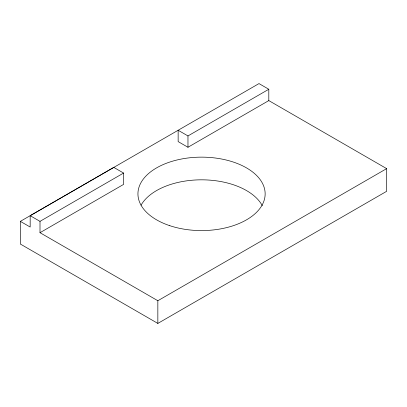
<?xml version="1.0" encoding="UTF-8"?>
<svg xmlns="http://www.w3.org/2000/svg" width="407" height="407" viewBox="0 0 407 407"><rect width="100%" height="100%" fill="white"/><g stroke="black" fill="none" stroke-linecap="round" stroke-linejoin="round"><path stroke-width="0.61" d="M386.65 168.63L157.845 300.732L40.003 232.697L123.591 184.407L123.591 173.061L113.782 167.394L30.184 215.69L30.169 227.025L20.35 221.362L20.36 244.047L157.845 323.412L386.65 191.31L386.65 168.63L268.808 100.595L187.968 147.268L178.144 141.6L178.144 130.26L187.968 135.933L268.808 89.26L268.808 100.595M20.35 221.362L258.989 83.588L268.808 89.26M40.003 232.697L40.003 221.357L123.591 173.061M30.184 215.69L40.003 221.357M187.968 135.933L187.968 147.268M157.845 300.732L157.845 323.412M141.051 205.199A63.604 36.722 0 0 1 201.994 179.823A63.604 36.722 0 0 1 262.312 205.698M169.739 225.666A63.604 36.722 0 0 0 265.145 193.864A63.604 36.722 0 0 0 169.739 162.062A63.604 36.722 0 0 0 169.739 225.666"/></g></svg>
